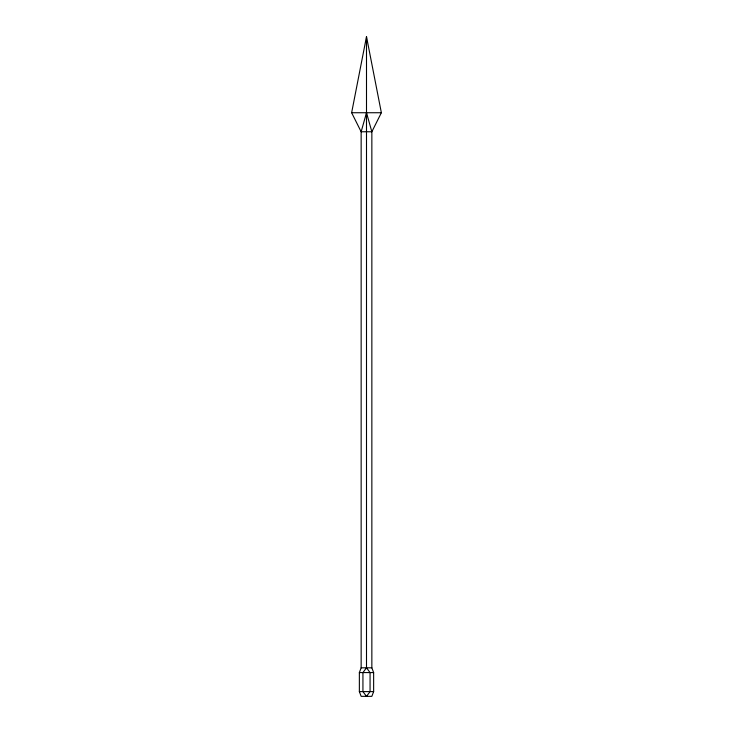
<?xml version="1.0" encoding="UTF-8"?>
<svg xmlns="http://www.w3.org/2000/svg" width="733" height="733" viewBox="0 0 733 733"><rect width="100%" height="100%" fill="white"/><g stroke="black" fill="none" stroke-linecap="round" stroke-linejoin="round"><path stroke-width="1.1" d="M351.638 112.735L366.5 36.65L381.362 112.735L371.851 131.757L371.851 667.818L373.638 672.573L373.638 691.595L371.851 696.35L361.149 696.35L359.362 691.595L359.362 672.573L361.149 667.818L361.149 131.757L366.5 112.735L371.851 131.757L361.149 131.757L351.638 112.735L381.362 112.735M366.5 667.818L362.936 672.573L362.936 691.595L366.5 696.35L370.064 691.595L370.064 672.573L366.5 667.818L366.5 36.65M361.149 667.818L371.851 667.818M359.362 672.573L373.638 672.573M359.362 691.595L373.638 691.595"/></g></svg>
